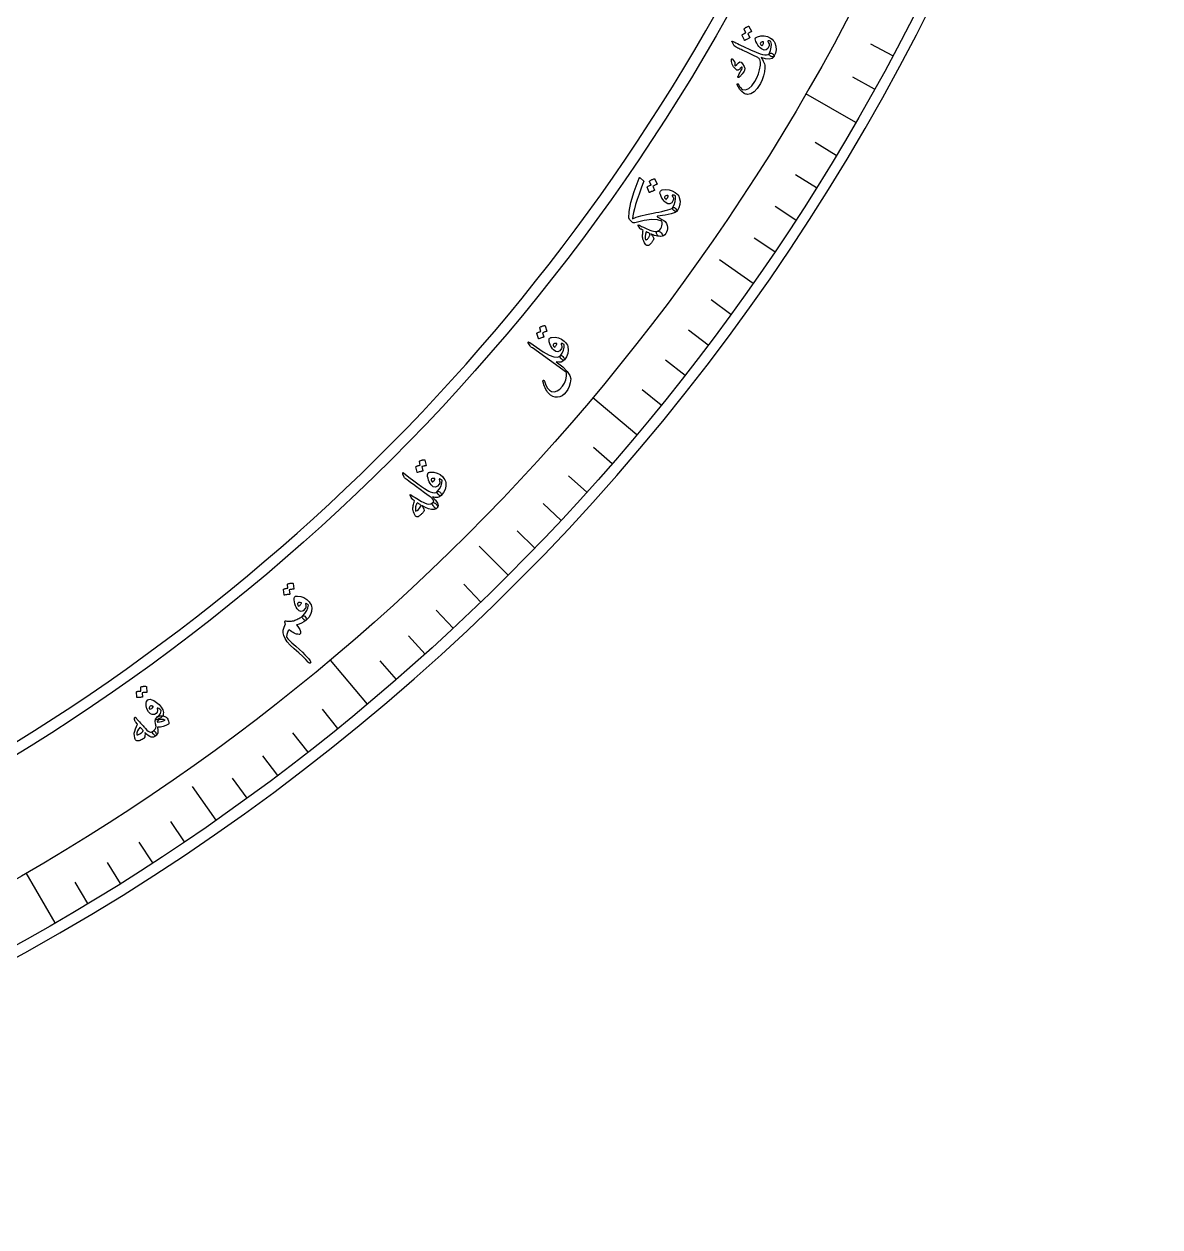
# Model space of a CAD drawing. Header units: millimetres. Extents: x -86 to 86, y -85 to 109.
# Drawn here: x 41.08 to 85, y -85 to -38.48 of the extents above; entities that cross this region are included whole.
import ezdxf

# ---------------------------------------------------------------- set-up
doc = ezdxf.new("R2010")
doc.units = ezdxf.units.MM
for name, color, linetype in [('CUT_INNER', 6, 'Continuous'), ('CUT_OUTER', 1, 'Continuous'), ('ENGRAVE', 7, 'Continuous'), ('ENGRAVE_FINE', 8, 'Continuous'), ('TEXT', 5, 'Continuous')]:
    doc.layers.add(name, color=color, linetype=linetype)

msp = doc.modelspace()

# ---------------------------------------------------------------- linework, layer by layer
at = {"layer": 'CUT_INNER'}
msp.add_arc((0, 0), 77.775, 126.210938, 87.539062, dxfattribs=at)
at = {"layer": 'CUT_OUTER'}
msp.add_arc((0.0001, -0.0001), 84.9999, 179.936691, 0.00008, dxfattribs=at)
at = {"layer": 'ENGRAVE'}
for points in [[(73.2367, -42.2832), (71.3096, -41.1706)], [(69.2728, -48.5054), (67.9708, -47.5937)], [(64.7817, -54.3583), (63.077, -52.9279)], [(59.7975, -59.7975), (58.6736, -58.6736)], [(54.3583, -64.7817), (52.9279, -63.077)], [(48.5054, -69.2728), (47.5937, -67.9708)], [(42.2833, -73.2367), (41.1706, -71.3096)]]:
    msp.add_lwpolyline(points, dxfattribs=at)
for radius in [84.5665, 82.3412, 78.2085]:
    msp.add_circle((0, 0), radius, dxfattribs=at)
at = {"layer": 'ENGRAVE_FINE'}
for points in [[(74.6678, -39.7016), (73.8257, -39.2538)], [(73.9635, -40.9987), (73.1294, -40.5363)], [(72.4876, -43.555), (71.6702, -43.0638)], [(71.7165, -44.8134), (70.9077, -44.308)], [(70.9234, -46.0582), (70.1236, -45.5388)], [(70.1088, -47.289), (69.3182, -46.7557)], [(68.4157, -49.7069), (67.6442, -49.1464)], [(67.5378, -50.8934), (66.7762, -50.3194)], [(66.6393, -52.0643), (65.8878, -51.4772)], [(65.7205, -53.2194), (64.9793, -52.6192)], [(63.8231, -55.4806), (63.1034, -54.8549)], [(62.8452, -56.586), (62.1364, -55.9479)], [(61.848, -57.6742), (61.1505, -57.0238)], [(60.832, -58.7448), (60.146, -58.0823)], [(58.7448, -60.832), (58.0823, -60.146)], [(57.6742, -61.848), (57.0238, -61.1505)], [(56.586, -62.8452), (55.9479, -62.1364)], [(55.4806, -63.8231), (54.8549, -63.1034)], [(53.2194, -65.7205), (52.6192, -64.9793)], [(52.0643, -66.6393), (51.4772, -65.8878)], [(50.8934, -67.5378), (50.3194, -66.7762)], [(49.7069, -68.4157), (49.1464, -67.6442)], [(47.289, -70.1088), (46.7557, -69.3182)], [(46.0582, -70.9234), (45.5388, -70.1236)], [(44.8134, -71.7165), (44.308, -70.9077)], [(43.555, -72.4876), (43.0638, -71.6702)]]:
    msp.add_lwpolyline(points, dxfattribs=at)
at = {"layer": 'TEXT'}
for points in [[(68.9198, -38.6793), (68.9187, -38.6753), (68.9191, -38.6709), (68.9212, -38.666), (68.9249, -38.6606), (68.9438, -38.6448), (68.9632, -38.63), (68.9829, -38.6163), (69.0031, -38.6037), (69.0239, -38.592), (69.0456, -38.5813), (69.068, -38.5716), (69.0913, -38.5629), (69.0974, -38.562), (69.1027, -38.5632), (69.1073, -38.5662), (69.1111, -38.5712), (69.2137, -38.7579), (69.2143, -38.7618), (69.2121, -38.7657), (69.2071, -38.7698), (69.1992, -38.7741), (69.1929, -38.7764), (69.1836, -38.7808), (69.1712, -38.7872), (69.1558, -38.7956), (69.1373, -38.8061), (69.1153, -38.8187), (69.0899, -38.8334), (69.061, -38.8503), (69.1394, -38.997), (69.1411, -39.0027), (69.1394, -39.0078), (69.1343, -39.0124), (69.1257, -39.0163), (69.1183, -39.0198), (69.107, -39.0254), (69.0917, -39.0331), (69.0724, -39.043), (69.0491, -39.0554), (69.0215, -39.0703), (68.9896, -39.088), (68.9535, -39.1082), (68.9486, -39.1097), (68.9447, -39.1093), (68.9418, -39.1072), (68.94, -39.1032), (68.8457, -38.9176), (68.8445, -38.9136), (68.845, -38.9091), (68.8471, -38.9042), (68.8508, -38.8989), (68.8661, -38.885), (68.882, -38.872), (68.8985, -38.8601), (68.9156, -38.8493), (68.9333, -38.8393), (68.9513, -38.8302), (68.9696, -38.822), (68.9883, -38.8147)], [(69.3659, -39.0163), (69.3759, -39.0033), (69.3909, -38.9911), (69.411, -38.9797), (69.436, -38.969), (69.5675, -38.9369), (69.6962, -38.9351), (69.8221, -38.9638), (69.9452, -39.0231), (70.0036, -39.0641), (70.0517, -39.1078), (70.0894, -39.1542), (70.1167, -39.2035), (70.156, -39.3356), (70.1626, -39.4679), (70.1367, -39.6002), (70.0781, -39.7323), (70.068, -39.7433), (70.053, -39.749), (70.033, -39.7495), (70.0082, -39.7448), (69.9952, -39.741), (69.9824, -39.736), (69.9699, -39.7301), (69.9577, -39.723), (69.9459, -39.7154), (69.9349, -39.7077), (69.9247, -39.6999), (69.9151, -39.692), (69.9, -39.676), (69.891, -39.6598), (69.8884, -39.6434), (69.892, -39.6268), (69.9445, -39.496), (69.9738, -39.3733), (69.9798, -39.2588), (69.9626, -39.1527), (69.9315, -39.1399), (69.9059, -39.1312), (69.8858, -39.1266), (69.8713, -39.1261), (69.8576, -39.1276), (69.8476, -39.1306), (69.8413, -39.1349), (69.8387, -39.1405), (69.8379, -39.145), (69.838, -39.149), (69.8391, -39.1525), (69.8412, -39.1555), (69.8709, -39.1984), (69.8887, -39.2408), (69.8945, -39.2826), (69.8884, -39.3239), (69.8405, -39.4268), (69.7754, -39.4793), (69.6934, -39.4816), (69.5944, -39.4335), (69.5443, -39.3942), (69.4967, -39.3455), (69.4518, -39.2874), (69.4094, -39.2199), (69.3765, -39.1555), (69.3582, -39.1001), (69.3547, -39.0537), (69.3659, -39.0163)], [(68.459, -39.1695), (68.4512, -39.1517), (68.4522, -39.142), (68.4619, -39.1403), (68.4803, -39.1466), (68.4964, -39.154), (68.5227, -39.1664), (68.5594, -39.1839), (68.6063, -39.2065), (68.6636, -39.2339), (68.7314, -39.2661), (68.8096, -39.3031), (68.8982, -39.3448), (69.1766, -39.4737), (69.3923, -39.569), (69.5454, -39.6308), (69.6357, -39.6592), (69.7206, -39.6695), (69.7918, -39.6672), (69.8494, -39.6523), (69.8932, -39.6247), (69.912, -39.6108), (69.9327, -39.6033), (69.9551, -39.6023), (69.9793, -39.6077), (70.0032, -39.618), (70.0247, -39.6314), (70.0437, -39.6478), (70.0603, -39.6673), (70.0731, -39.687), (70.0805, -39.7041), (70.0825, -39.7185), (70.0793, -39.7303), (70.0048, -39.8089), (69.8968, -39.8408), (69.7555, -39.8261), (69.5809, -39.7648), (69.6108, -39.8069), (69.6388, -39.8541), (69.6648, -39.9064), (69.6889, -39.9638), (69.7073, -40.019), (69.7198, -40.0723), (69.7266, -40.1237), (69.7276, -40.1732), (69.7112, -40.3276), (69.6766, -40.4797), (69.6238, -40.6294), (69.5529, -40.7765), (69.434, -40.9646), (69.3114, -41.0972), (69.1854, -41.1743), (69.0562, -41.1961), (69.0204, -41.1918), (68.9872, -41.1841), (68.9567, -41.1732), (68.9288, -41.159), (68.8383, -41.0909), (68.7631, -41.0123), (68.7031, -40.9232), (68.6583, -40.8235), (68.6561, -40.815), (68.6558, -40.8069), (68.6572, -40.7991), (68.6606, -40.7918), (68.6648, -40.7867), (68.6702, -40.7837), (68.6768, -40.7828), (68.6845, -40.784), (68.6911, -40.7878), (68.6974, -40.7937), (68.7034, -40.802), (68.7092, -40.8124), (68.7507, -40.888), (68.7904, -40.9456), (68.8283, -40.9853), (68.8645, -41.007), (68.9828, -41.0186), (69.1017, -40.9707), (69.2212, -40.8634), (69.3408, -40.6965), (69.4145, -40.5568), (69.4753, -40.4062), (69.5231, -40.2448), (69.5578, -40.0726), (69.5623, -40.0116), (69.5585, -39.9535), (69.5465, -39.8982), (69.5263, -39.8459), (69.5165, -39.8305), (69.5002, -39.8138), (69.4775, -39.7958), (69.4483, -39.7765), (69.3972, -39.7473), (69.3098, -39.7026), (69.1859, -39.6426), (69.0257, -39.5672), (68.9418, -39.5279), (68.8693, -39.4941), (68.8083, -39.4656), (68.7587, -39.4426), (68.7204, -39.4247), (68.693, -39.412), (68.6766, -39.4043), (68.6711, -39.4018), (68.6151, -39.3746), (68.5717, -39.3481), (68.5409, -39.3225), (68.5226, -39.2977)], [(69.5513, -39.2103), (69.5455, -39.2341), (69.5518, -39.2589), (69.5702, -39.2847), (69.6006, -39.3116), (69.6061, -39.3145), (69.6102, -39.3163), (69.6129, -39.317), (69.6142, -39.3165), (69.6309, -39.2986), (69.6455, -39.2791), (69.6579, -39.258), (69.6681, -39.2353), (69.6748, -39.2141), (69.6778, -39.1952), (69.6771, -39.1786), (69.6726, -39.1644), (69.6263, -39.1689), (69.5906, -39.1781), (69.5656, -39.1918), (69.5513, -39.2103)], [(68.4401, -39.83), (68.4429, -39.8265), (68.4463, -39.8241), (68.4505, -39.8228), (68.4555, -39.8226), (68.4591, -39.8237), (68.4627, -39.8255), (68.4663, -39.8279), (68.4698, -39.831), (68.5539, -39.9371), (68.5619, -39.9487), (68.5672, -39.9591), (68.5697, -39.9683), (68.5696, -39.9762), (68.562, -40.006), (68.5589, -40.0334), (68.5604, -40.0583), (68.5664, -40.0807), (68.5722, -40.0879), (68.5824, -40.0887), (68.5969, -40.0832), (68.6159, -40.0714), (68.6265, -40.0623), (68.6371, -40.0527), (68.6477, -40.0426), (68.6582, -40.0319), (68.6687, -40.0206), (68.6794, -40.0085), (68.6902, -39.9956), (68.7011, -39.9819), (68.7529, -39.9428), (68.8071, -39.9521), (68.8637, -40.0099), (68.9227, -40.1163), (68.9365, -40.1542), (68.9448, -40.1881), (68.9474, -40.2181), (68.9445, -40.2441), (68.9359, -40.2696), (68.9195, -40.3022), (68.8951, -40.3418), (68.8628, -40.3884), (68.8457, -40.4119), (68.8287, -40.4336), (68.8116, -40.4536), (68.7945, -40.4719), (68.7777, -40.4887), (68.7617, -40.5041), (68.7464, -40.5183), (68.7319, -40.5313), (68.7206, -40.5378), (68.7102, -40.5411), (68.7007, -40.5412), (68.6921, -40.538), (68.6847, -40.532), (68.6812, -40.5247), (68.6815, -40.5163), (68.6857, -40.5067), (68.7005, -40.4772), (68.7178, -40.444), (68.7376, -40.4071), (68.7599, -40.3665), (68.8014, -40.2907), (68.831, -40.2299), (68.8486, -40.1841), (68.8544, -40.1532), (68.8539, -40.1485), (68.8517, -40.1448), (68.8479, -40.1422), (68.8424, -40.1407), (68.8384, -40.1408), (68.8338, -40.1425), (68.8285, -40.146), (68.8226, -40.1511), (68.7737, -40.2019), (68.752, -40.2224), (68.7304, -40.2382), (68.7088, -40.2492), (68.6873, -40.2554), (68.6647, -40.258), (68.6444, -40.2556), (68.6265, -40.248), (68.6109, -40.2352), (68.5168, -40.1302), (68.457, -40.0277), (68.4314, -39.9276), (68.4401, -39.83)], [(64.8618, -44.4314), (64.8659, -44.4262), (64.8702, -44.4223), (64.8748, -44.4196), (64.8796, -44.4181), (64.8871, -44.4174), (64.8951, -44.4195), (64.9037, -44.4245), (64.9129, -44.4324), (65.0338, -44.5463), (65.0388, -44.5524), (65.0414, -44.5593), (65.0416, -44.5671), (65.0395, -44.5758), (64.9452, -44.8249), (64.862, -45.0539), (64.7901, -45.2628), (64.7298, -45.4518), (64.6813, -45.6207), (64.6448, -45.7694), (64.6204, -45.8979), (64.6084, -46.0064), (64.7521, -45.946), (64.9334, -45.8903), (65.1524, -45.8388), (65.4092, -45.7913), (65.516, -45.7716), (65.628, -45.7489), (65.7453, -45.7232), (65.8679, -45.6944), (65.9798, -45.6651), (66.0651, -45.6383), (66.1236, -45.6139), (66.1554, -45.592), (66.1896, -45.5707), (66.2277, -45.5752), (66.2696, -45.6055), (66.3154, -45.6616), (66.326, -45.6791), (66.3323, -45.6936), (66.3342, -45.705), (66.3316, -45.7135), (66.2553, -45.7681), (66.1037, -45.8195), (65.877, -45.8672), (65.5753, -45.9105), (65.5625, -45.9166), (65.5561, -45.9224), (65.556, -45.928), (65.5623, -45.9333), (65.6626, -45.9843), (65.747, -46.0322), (65.8154, -46.0768), (65.868, -46.1184), (65.8961, -46.1535), (65.9189, -46.1897), (65.9362, -46.2268), (65.9481, -46.2649), (65.9598, -46.3339), (65.9602, -46.3998), (65.9493, -46.4625), (65.9271, -46.5221), (65.8928, -46.5824), (65.8531, -46.6289), (65.8077, -46.6615), (65.7569, -46.6803), (65.6899, -46.6897), (65.6353, -46.6841), (65.5933, -46.6635), (65.5636, -46.628), (65.5414, -46.5778), (65.5358, -46.5379), (65.5468, -46.5085), (65.5746, -46.4894), (65.622, -46.4649), (65.6633, -46.4309), (65.6985, -46.3875), (65.7276, -46.3347), (65.7481, -46.2767), (65.7575, -46.2179), (65.7558, -46.1582), (65.7431, -46.0978), (65.5788, -46.0461), (65.3496, -46.0406), (65.0556, -46.0805), (64.6968, -46.1649), (64.6665, -46.1688), (64.6372, -46.1636), (64.6088, -46.1493), (64.5815, -46.126), (64.5319, -46.0747), (64.4959, -46.0331), (64.4734, -46.0012), (64.4645, -45.9789), (64.4746, -45.7214), (64.5448, -45.3791), (64.6738, -44.9516), (64.8598, -44.4385), (64.8604, -44.4375), (64.8607, -44.4366), (64.8609, -44.4358), (64.8608, -44.4349), (64.8608, -44.4341), (64.8609, -44.4332), (64.8612, -44.4323), (64.8618, -44.4314)], [(65.2713, -44.5612), (65.2705, -44.5571), (65.2713, -44.5527), (65.2738, -44.548), (65.2779, -44.543), (65.2982, -44.5289), (65.3187, -44.5158), (65.3396, -44.5039), (65.3608, -44.4931), (65.3826, -44.4833), (65.4051, -44.4746), (65.4283, -44.4669), (65.4522, -44.4602), (65.4583, -44.4599), (65.4636, -44.4615), (65.4679, -44.4649), (65.4712, -44.4702), (65.5572, -44.6652), (65.5574, -44.6691), (65.5548, -44.6728), (65.5494, -44.6765), (65.5413, -44.68), (65.5348, -44.6818), (65.5251, -44.6853), (65.5122, -44.6906), (65.4962, -44.6976), (65.4767, -44.7065), (65.4537, -44.7171), (65.4271, -44.7295), (65.397, -44.7438), (65.4621, -44.8968), (65.4634, -44.9027), (65.4612, -44.9076), (65.4557, -44.9117), (65.4469, -44.9149), (65.4392, -44.9177), (65.4274, -44.9223), (65.4115, -44.9287), (65.3914, -44.9368), (65.3671, -44.9471), (65.3383, -44.9596), (65.305, -44.9744), (65.2673, -44.9914), (65.2623, -44.9924), (65.2584, -44.9917), (65.2557, -44.9893), (65.2542, -44.9852), (65.1765, -44.792), (65.1757, -44.7879), (65.1766, -44.7835), (65.1791, -44.7788), (65.1832, -44.7739), (65.1997, -44.7613), (65.2167, -44.7498), (65.2342, -44.7394), (65.2522, -44.7301), (65.2706, -44.7217), (65.2893, -44.7143), (65.3083, -44.7077), (65.3276, -44.702)], [(65.6861, -44.9359), (65.6972, -44.9238), (65.7133, -44.913), (65.7342, -44.9034), (65.7601, -44.8949), (65.8939, -44.8744), (66.0222, -44.8839), (66.1451, -44.9235), (66.2626, -44.9934), (66.3172, -45.0393), (66.3613, -45.087), (66.3948, -45.1366), (66.4177, -45.188), (66.4452, -45.3231), (66.4403, -45.4555), (66.4029, -45.585), (66.333, -45.7115), (66.3219, -45.7215), (66.3065, -45.7259), (66.2865, -45.7246), (66.2622, -45.7178), (66.2496, -45.7128), (66.2373, -45.7068), (66.2254, -45.6998), (66.2138, -45.6917), (66.2028, -45.6831), (66.1925, -45.6744), (66.1829, -45.6658), (66.1741, -45.6571), (66.1604, -45.6398), (66.1529, -45.6229), (66.1517, -45.6063), (66.1568, -45.5901), (66.2206, -45.4643), (66.2604, -45.3447), (66.2764, -45.2312), (66.2686, -45.124), (66.2387, -45.1085), (66.214, -45.0976), (66.1944, -45.0912), (66.1799, -45.0895), (66.1662, -45.0898), (66.156, -45.0919), (66.1493, -45.0956), (66.1462, -45.101), (66.145, -45.1054), (66.1448, -45.1094), (66.1456, -45.113), (66.1474, -45.1162), (66.1733, -45.1615), (66.1873, -45.2053), (66.1894, -45.2474), (66.1797, -45.288), (66.1229, -45.3863), (66.0535, -45.433), (65.9716, -45.428), (65.8772, -45.3715), (65.8307, -45.328), (65.7877, -45.2753), (65.7479, -45.2134), (65.7116, -45.1425), (65.6845, -45.0755), (65.6711, -45.0187), (65.6717, -44.9722), (65.6861, -44.9359)], [(65.8538, -45.1454), (65.846, -45.1686), (65.8501, -45.1938), (65.8661, -45.2212), (65.894, -45.2506), (65.8993, -45.254), (65.9032, -45.2562), (65.9058, -45.2571), (65.9071, -45.2567), (65.9254, -45.2403), (65.9417, -45.2221), (65.9559, -45.2022), (65.968, -45.1805), (65.9766, -45.1599), (65.9812, -45.1414), (65.9819, -45.1248), (65.9787, -45.1102), (65.9321, -45.1107), (65.8958, -45.1167), (65.8697, -45.1282), (65.8538, -45.1454)], [(65.5779, -46.4888), (65.6095, -46.4851), (65.6429, -46.4947), (65.6782, -46.5177), (65.7153, -46.554), (65.7522, -46.6014), (65.7716, -46.6379), (65.7737, -46.6636), (65.7583, -46.6783), (65.6779, -46.6937), (65.5782, -46.6845), (65.459, -46.6507), (65.3205, -46.5924), (65.3755, -46.6636), (65.4109, -46.7235), (65.4267, -46.772), (65.4228, -46.809), (65.4152, -46.825), (65.4062, -46.8415), (65.3956, -46.8586), (65.3834, -46.8763), (65.3702, -46.8945), (65.356, -46.9135), (65.341, -46.9331), (65.3251, -46.9534), (65.2952, -46.9877), (65.2695, -47.0134), (65.2483, -47.0304), (65.2314, -47.0389), (65.1969, -47.0423), (65.1678, -47.0386), (65.1443, -47.0278), (65.1262, -47.01), (65.0781, -46.9338), (65.0426, -46.8719), (65.0195, -46.8241), (65.0089, -46.7905), (65.0036, -46.752), (65.0003, -46.713), (64.9988, -46.6732), (64.9992, -46.6329), (65.0016, -46.5916), (65.0059, -46.549), (65.0123, -46.5052), (65.0206, -46.4601), (64.9383, -46.4158), (64.9214, -46.4066), (64.9075, -46.3966), (64.8966, -46.386), (64.8889, -46.3746), (64.8307, -46.272), (64.8259, -46.2559), (64.8322, -46.2484), (64.8495, -46.2495), (64.8778, -46.2592), (64.9602, -46.3009), (65.0361, -46.3386), (65.1055, -46.3724), (65.1684, -46.4023), (65.2249, -46.4279), (65.2749, -46.4489), (65.3186, -46.4654), (65.3558, -46.4773), (65.4207, -46.4924), (65.4794, -46.4993), (65.5318, -46.4982), (65.5779, -46.4888)], [(65.1345, -46.5093), (65.1062, -46.6075), (65.0941, -46.6944), (65.0981, -46.7699), (65.1182, -46.834), (65.1384, -46.8263), (65.1595, -46.8131), (65.1817, -46.7944), (65.205, -46.7703), (65.2168, -46.7552), (65.228, -46.7396), (65.2388, -46.7234), (65.2491, -46.7067), (65.2585, -46.6892), (65.267, -46.6708), (65.2745, -46.6516), (65.2809, -46.6314), (65.2821, -46.6037), (65.2678, -46.5782), (65.2382, -46.5548), (65.1931, -46.5336), (65.1711, -46.5255), (65.154, -46.5188), (65.1418, -46.5134), (65.1345, -46.5093)], [(61.0238, -50.2208), (61.0234, -50.2167), (61.0246, -50.2124), (61.0275, -50.2079), (61.032, -50.2033), (61.0535, -50.1911), (61.0751, -50.1799), (61.097, -50.1699), (61.1191, -50.161), (61.1416, -50.1532), (61.1648, -50.1466), (61.1886, -50.1409), (61.2131, -50.1364), (61.2192, -50.1367), (61.2242, -50.1387), (61.2282, -50.1425), (61.2311, -50.1481), (61.2992, -50.35), (61.2991, -50.3539), (61.2962, -50.3574), (61.2906, -50.3606), (61.2821, -50.3633), (61.2755, -50.3645), (61.2655, -50.3672), (61.2522, -50.3713), (61.2356, -50.3769), (61.2155, -50.3839), (61.1916, -50.3925), (61.164, -50.4025), (61.1327, -50.414), (61.1839, -50.5722), (61.1846, -50.5782), (61.182, -50.5829), (61.1762, -50.5865), (61.167, -50.5889), (61.1592, -50.5909), (61.147, -50.5944), (61.1306, -50.5994), (61.1099, -50.6057), (61.0847, -50.6138), (61.0549, -50.6236), (61.0205, -50.6354), (60.9814, -50.649), (60.9763, -50.6495), (60.9725, -50.6485), (60.97, -50.6459), (60.9689, -50.6417), (60.9088, -50.4423), (60.9084, -50.4381), (60.9096, -50.4338), (60.9125, -50.4294), (60.9171, -50.4248), (60.9346, -50.4138), (60.9526, -50.4039), (60.9709, -50.3951), (60.9897, -50.3874), (61.0088, -50.3807), (61.0281, -50.3749), (61.0476, -50.3701), (61.0673, -50.3662)], [(61.4034, -50.6312), (61.4156, -50.6201), (61.4326, -50.6108), (61.4543, -50.6031), (61.4809, -50.597), (61.6159, -50.5885), (61.7429, -50.6094), (61.8618, -50.6599), (61.9725, -50.74), (62.0228, -50.7906), (62.0624, -50.8421), (62.0914, -50.8945), (62.1096, -50.9477), (62.1249, -51.0847), (62.1081, -51.2161), (62.0593, -51.3417), (61.9784, -51.4615), (61.9665, -51.4705), (61.9507, -51.4735), (61.9309, -51.4705), (61.9073, -51.4615), (61.8952, -51.4554), (61.8835, -51.4483), (61.8722, -51.4402), (61.8614, -51.4311), (61.8512, -51.4216), (61.8417, -51.412), (61.833, -51.4026), (61.825, -51.3931), (61.8129, -51.3747), (61.807, -51.3572), (61.8073, -51.3405), (61.8137, -51.3248), (61.8885, -51.2053), (61.9389, -51.0897), (61.965, -50.9781), (61.9668, -50.8706), (61.9384, -50.8525), (61.9148, -50.8394), (61.8958, -50.8313), (61.8816, -50.8283), (61.8679, -50.8274), (61.8575, -50.8285), (61.8506, -50.8316), (61.8469, -50.8367), (61.8454, -50.841), (61.8448, -50.845), (61.8453, -50.8486), (61.8467, -50.852), (61.8685, -50.8995), (61.8785, -50.9443), (61.8769, -50.9865), (61.8636, -51.026), (61.7982, -51.1188), (61.725, -51.1591), (61.6438, -51.1469), (61.5549, -51.0821), (61.5125, -51.0346), (61.4742, -50.9783), (61.4402, -50.9131), (61.4104, -50.8392), (61.3893, -50.77), (61.3812, -50.7123), (61.3858, -50.666), (61.4034, -50.6312)], [(61.1571, -51.1548), (61.3802, -51.2863), (61.5701, -51.3537), (61.7268, -51.3569), (61.85, -51.296), (61.8643, -51.2974), (61.8843, -51.3105), (61.91, -51.3354), (61.9415, -51.3719), (61.9652, -51.402), (61.9794, -51.4267), (61.9844, -51.4459), (61.9799, -51.4597), (61.9186, -51.5148), (61.8448, -51.5478), (61.7584, -51.5585), (61.6595, -51.547), (61.9094, -51.7393), (62.0857, -51.912), (62.1885, -52.0651), (62.2176, -52.1989), (62.1973, -52.3558), (62.1621, -52.4927), (62.1122, -52.6094), (62.0477, -52.7059), (61.9684, -52.7897), (61.885, -52.8521), (61.7974, -52.893), (61.7059, -52.9124), (61.6143, -52.9091), (61.5269, -52.8818), (61.4436, -52.8306), (61.3643, -52.7555), (61.327, -52.7095), (61.2926, -52.6603), (61.2609, -52.6077), (61.2321, -52.5519), (61.2061, -52.4927), (61.1832, -52.43), (61.1632, -52.3638), (61.1462, -52.2941), (61.1455, -52.2853), (61.1466, -52.2772), (61.1494, -52.2698), (61.1539, -52.2631), (61.159, -52.2585), (61.1648, -52.2558), (61.1714, -52.255), (61.1787, -52.256), (61.186, -52.2592), (61.1921, -52.265), (61.1972, -52.2735), (61.2012, -52.2846), (61.255, -52.4386), (61.3196, -52.5567), (61.3949, -52.6389), (61.4812, -52.685), (61.5917, -52.6979), (61.6995, -52.6684), (61.8047, -52.5965), (61.9071, -52.4822), (61.9784, -52.3648), (62.0264, -52.2379), (62.0508, -52.1017), (62.0517, -51.9563), (60.7397, -51.0051), (60.7085, -50.9822), (60.6832, -50.9615), (60.6638, -50.943), (60.6502, -50.9268), (60.5696, -50.801), (60.5712, -50.7801), (60.5828, -50.7723), (60.6045, -50.7774), (60.6362, -50.7956)], [(61.5518, -50.8548), (61.5419, -50.8772), (61.5437, -50.9027), (61.5572, -50.9314), (61.5824, -50.9632), (61.5873, -50.9671), (61.591, -50.9696), (61.5936, -50.9707), (61.5949, -50.9705), (61.6146, -50.9558), (61.6324, -50.9391), (61.6483, -50.9205), (61.6624, -50.9), (61.6727, -50.8803), (61.679, -50.8622), (61.6812, -50.8457), (61.6793, -50.831), (61.6329, -50.8272), (61.5961, -50.83), (61.5691, -50.8391), (61.5518, -50.8548)], [(56.371, -55.3927), (56.3709, -55.3885), (56.3725, -55.3843), (56.3758, -55.3801), (56.3808, -55.3759), (56.4032, -55.3656), (56.4257, -55.3564), (56.4484, -55.3484), (56.4712, -55.3415), (56.4943, -55.3357), (56.518, -55.3311), (56.5422, -55.3276), (56.567, -55.3252), (56.573, -55.326), (56.5779, -55.3285), (56.5815, -55.3326), (56.5839, -55.3385), (56.634, -55.5455), (56.6336, -55.5494), (56.6304, -55.5526), (56.6244, -55.5553), (56.6158, -55.5573), (56.6091, -55.5579), (56.5989, -55.5597), (56.5853, -55.5626), (56.5683, -55.5667), (56.5476, -55.572), (56.5231, -55.5784), (56.4947, -55.5859), (56.4625, -55.5946), (56.4996, -55.7568), (56.4997, -55.7627), (56.4968, -55.7672), (56.4906, -55.7703), (56.4813, -55.7719), (56.4733, -55.7732), (56.4609, -55.7756), (56.4441, -55.7791), (56.4229, -55.7836), (56.3971, -55.7894), (56.3666, -55.7966), (56.3312, -55.8053), (56.2911, -55.8154), (56.286, -55.8155), (56.2823, -55.8141), (56.2801, -55.8113), (56.2793, -55.807), (56.237, -55.6031), (56.2369, -55.5989), (56.2386, -55.5948), (56.2418, -55.5906), (56.2468, -55.5864), (56.2652, -55.577), (56.2839, -55.5687), (56.303, -55.5615), (56.3224, -55.5555), (56.342, -55.5506), (56.3618, -55.5465), (56.3816, -55.5434), (56.4016, -55.5412)], [(56.8969, -57.0998), (56.8762, -57.0621), (56.866, -57.0316), (56.8663, -57.0082), (56.8771, -56.992), (56.897, -56.9749), (56.9109, -56.9591), (56.919, -56.9445), (56.9211, -56.9312), (56.9082, -56.8918), (56.8745, -56.8459), (56.82, -56.7934), (56.7446, -56.7345), (56.5631, -56.6022), (56.4016, -56.4841), (56.2604, -56.3804), (56.1392, -56.291), (56.038, -56.2161), (55.9566, -56.1558), (55.895, -56.1101), (55.8533, -56.0792), (55.8268, -56.0575), (55.8059, -56.0382), (55.7907, -56.0213), (55.7812, -56.0067), (55.7304, -55.8828), (55.7245, -55.8486), (55.7272, -55.8298), (55.7385, -55.8262), (55.7585, -55.838), (55.9661, -55.9991), (56.151, -56.1402), (56.3132, -56.2612), (56.4528, -56.3624), (56.5695, -56.4439), (56.6632, -56.5062), (56.7339, -56.5492), (56.7816, -56.573), (56.8717, -56.6004), (56.9486, -56.6074), (57.0122, -56.594), (57.0625, -56.5601), (57.0786, -56.5496), (57.0982, -56.5469), (57.1215, -56.5519), (57.1484, -56.5646), (57.1703, -56.5794), (57.1889, -56.5972), (57.2041, -56.6179), (57.216, -56.6416), (57.2229, -56.6642), (57.2249, -56.6833), (57.2221, -56.6988), (57.2144, -56.7108), (57.1462, -56.7614), (57.0662, -56.7875), (56.9744, -56.7891), (56.8708, -56.7663), (56.9931, -56.8966), (57.0671, -57.0088), (57.0929, -57.1028), (57.0703, -57.1787), (57.059, -57.1929), (57.0473, -57.2033), (57.0353, -57.2099), (57.0228, -57.2126), (57.0074, -57.2118), (56.9916, -57.206), (56.9755, -57.195), (56.9589, -57.179), (56.9506, -57.169), (56.9423, -57.159), (56.9342, -57.1492), (56.9262, -57.1394), (56.9184, -57.1297), (56.9109, -57.1199), (56.9037, -57.1099), (56.8969, -57.0998)], [(56.7131, -55.8348), (56.7262, -55.8249), (56.7439, -55.817), (56.7662, -55.8113), (56.7932, -55.8075), (56.9285, -55.8109), (57.0532, -55.843), (57.1671, -55.9037), (57.2704, -55.9932), (57.316, -56.048), (57.351, -56.1028), (57.3752, -56.1575), (57.3887, -56.2122), (57.3919, -56.35), (57.3636, -56.4794), (57.3039, -56.6003), (57.2128, -56.7125), (57.2001, -56.7203), (57.1841, -56.7219), (57.1647, -56.7172), (57.142, -56.7062), (57.1304, -56.699), (57.1194, -56.6909), (57.1089, -56.6819), (57.099, -56.6719), (57.0896, -56.6615), (57.081, -56.6512), (57.0732, -56.6409), (57.066, -56.6308), (57.0556, -56.6114), (57.0512, -56.5934), (57.053, -56.5769), (57.0608, -56.5618), (57.1458, -56.4493), (57.2062, -56.3386), (57.242, -56.2297), (57.2532, -56.1228), (57.2265, -56.1023), (57.2041, -56.0872), (57.186, -56.0775), (57.172, -56.0732), (57.1585, -56.0711), (57.1481, -56.0713), (57.1409, -56.0738), (57.1368, -56.0786), (57.1348, -56.0827), (57.1339, -56.0866), (57.1341, -56.0902), (57.1353, -56.0937), (57.1527, -56.1429), (57.1588, -56.1885), (57.1535, -56.2303), (57.1367, -56.2685), (57.0635, -56.3553), (56.9869, -56.389), (56.9072, -56.3696), (56.8243, -56.2973), (56.7862, -56.2462), (56.7531, -56.1867), (56.7249, -56.1189), (56.7017, -56.0426), (56.6868, -55.9719), (56.6838, -55.9136), (56.6925, -55.8679), (56.7131, -55.8348)], [(56.8412, -56.0706), (56.8294, -56.092), (56.829, -56.1176), (56.8399, -56.1474), (56.8622, -56.1813), (56.8667, -56.1855), (56.8702, -56.1883), (56.8726, -56.1897), (56.874, -56.1896), (56.8949, -56.1767), (56.9141, -56.1617), (56.9316, -56.1446), (56.9474, -56.1254), (56.9594, -56.1066), (56.9672, -56.0891), (56.9709, -56.0729), (56.9703, -56.058), (56.9244, -56.0503), (56.8876, -56.0498), (56.8598, -56.0565), (56.8412, -56.0706)], [(56.5689, -57.0002), (56.6587, -57.0327), (56.74, -57.0422), (56.8128, -57.0286), (56.8771, -56.992), (56.8954, -56.9826), (56.9163, -56.9814), (56.94, -56.9884), (56.9664, -57.0036), (56.9789, -57.0132), (56.9912, -57.0234), (57.0033, -57.0342), (57.0152, -57.0456), (57.0265, -57.0578), (57.037, -57.0709), (57.0466, -57.0847), (57.0554, -57.0995), (57.0684, -57.1252), (57.0755, -57.1467), (57.0767, -57.164), (57.072, -57.1771), (57.0436, -57.2053), (57.0113, -57.2274), (56.9751, -57.2434), (56.9348, -57.2533), (56.8371, -57.2522), (56.7263, -57.225), (56.6025, -57.1718), (56.4657, -57.0924), (56.5127, -57.173), (56.5404, -57.2392), (56.5488, -57.2911), (56.5379, -57.3285), (56.5271, -57.3438), (56.5151, -57.3594), (56.5019, -57.3753), (56.4875, -57.3915), (56.4719, -57.4081), (56.4549, -57.4252), (56.4366, -57.4428), (56.4168, -57.461), (56.3794, -57.4932), (56.3487, -57.5161), (56.325, -57.5298), (56.3081, -57.5343), (56.2726, -57.5337), (56.2437, -57.5258), (56.2215, -57.5105), (56.2059, -57.4879), (56.1685, -57.4064), (56.1416, -57.3413), (56.1252, -57.2925), (56.1194, -57.2599), (56.1185, -57.2229), (56.1201, -57.1843), (56.1243, -57.144), (56.131, -57.102), (56.1401, -57.0584), (56.1518, -57.0131), (56.166, -56.9662), (56.1826, -56.9176), (56.1057, -56.8599), (56.0969, -56.8526), (56.0888, -56.8457), (56.0814, -56.8394), (56.0748, -56.8337), (56.0691, -56.8282), (56.0646, -56.8229), (56.0612, -56.8177), (56.059, -56.8125), (56.0141, -56.6998), (56.0105, -56.6825), (56.018, -56.6759), (56.0365, -56.6802), (56.0661, -56.6952), (56.1333, -56.7437), (56.1994, -56.7891), (56.2644, -56.8314), (56.3282, -56.8707), (56.3907, -56.907), (56.4516, -56.9408), (56.511, -56.9718), (56.5689, -57.0002)], [(56.2864, -56.9889), (56.2779, -57.0044), (56.2694, -57.0207), (56.2609, -57.0379), (56.2523, -57.0559), (56.2442, -57.075), (56.2369, -57.0953), (56.2304, -57.1169), (56.2248, -57.1398), (56.2194, -57.1623), (56.2156, -57.1847), (56.2131, -57.2068), (56.2122, -57.2288), (56.2128, -57.2505), (56.2151, -57.2717), (56.2191, -57.2926), (56.2248, -57.313), (56.2808, -57.2924), (56.3323, -57.2549), (56.3793, -57.2005), (56.4217, -57.1293), (56.4244, -57.1142), (56.4206, -57.0977), (56.4104, -57.0797), (56.3936, -57.0601)], [(51.2672, -60.1474), (51.2675, -60.1433), (51.2694, -60.1393), (51.2731, -60.1354), (51.2783, -60.1317), (51.3016, -60.1233), (51.3249, -60.1162), (51.3482, -60.1102), (51.3715, -60.1053), (51.395, -60.1016), (51.419, -60.099), (51.4434, -60.0977), (51.4683, -60.0975), (51.4743, -60.0989), (51.4789, -60.1018), (51.4821, -60.1062), (51.484, -60.1122), (51.5157, -60.3229), (51.5149, -60.3267), (51.5114, -60.3297), (51.5053, -60.3318), (51.4965, -60.333), (51.4897, -60.333), (51.4794, -60.3339), (51.4656, -60.3356), (51.4483, -60.3382), (51.4272, -60.3416), (51.4023, -60.3458), (51.3733, -60.3508), (51.3405, -60.3567), (51.3631, -60.5215), (51.3628, -60.5274), (51.3594, -60.5316), (51.353, -60.5341), (51.3436, -60.5349), (51.3355, -60.5355), (51.3229, -60.5369), (51.3059, -60.5388), (51.2844, -60.5415), (51.2582, -60.5449), (51.2271, -60.5494), (51.1912, -60.555), (51.1503, -60.5615), (51.1452, -60.5611), (51.1416, -60.5595), (51.1397, -60.5564), (51.1393, -60.5521), (51.1151, -60.3453), (51.1154, -60.3411), (51.1174, -60.3371), (51.121, -60.3332), (51.1264, -60.3295), (51.1455, -60.3217), (51.1649, -60.3151), (51.1845, -60.3097), (51.2044, -60.3054), (51.2244, -60.3022), (51.2444, -60.2999), (51.2644, -60.2986), (51.2845, -60.2981)], [(51.5689, -60.618), (51.5828, -60.6093), (51.6012, -60.603), (51.6239, -60.5993), (51.6511, -60.5979), (51.7856, -60.6133), (51.907, -60.6561), (52.0151, -60.7267), (52.1101, -60.8249), (52.1507, -60.8836), (52.1807, -60.9413), (52.2, -60.9979), (52.2086, -61.0535), (52.1996, -61.1911), (52.1601, -61.3175), (52.09, -61.4326), (51.9893, -61.5363), (51.976, -61.5431), (51.9599, -61.5432), (51.941, -61.5368), (51.9193, -61.5238), (51.9084, -61.5157), (51.8982, -61.5067), (51.8885, -61.4967), (51.8795, -61.4859), (51.8711, -61.4747), (51.8634, -61.4637), (51.8565, -61.4528), (51.8503, -61.4421), (51.8416, -61.4218), (51.8388, -61.4035), (51.842, -61.3872), (51.8512, -61.3729), (51.9458, -61.2683), (52.0157, -61.1633), (52.0609, -61.0581), (52.0816, -60.9526), (52.0568, -60.9297), (52.0358, -60.9127), (52.0185, -60.9014), (52.0051, -60.896), (51.9917, -60.8927), (51.9814, -60.892), (51.974, -60.8938), (51.9695, -60.8982), (51.9672, -60.9021), (51.9659, -60.9059), (51.9658, -60.9096), (51.9666, -60.9131), (51.9797, -60.9637), (51.9817, -61.0096), (51.9727, -61.0509), (51.9527, -61.0874), (51.8721, -61.1674), (51.7929, -61.1942), (51.7151, -61.1679), (51.6389, -61.0885), (51.6055, -61.0343), (51.5778, -60.9721), (51.5557, -60.902), (51.5393, -60.8241), (51.5307, -60.7522), (51.5328, -60.694), (51.5455, -60.6492), (51.5689, -60.618)], [(51.6757, -60.8642), (51.6621, -60.8845), (51.6594, -60.91), (51.6677, -60.9406), (51.6869, -60.9763), (51.691, -60.9809), (51.6943, -60.9841), (51.6966, -60.9856), (51.6979, -60.9856), (51.7199, -60.9746), (51.7403, -60.9613), (51.7593, -60.9458), (51.7767, -60.9281), (51.7903, -60.9105), (51.7997, -60.8938), (51.8047, -60.878), (51.8055, -60.8631), (51.7604, -60.8513), (51.7238, -60.8475), (51.6955, -60.8518), (51.6757, -60.8642)], [(51.201, -61.5642), (51.2458, -61.5705), (51.2904, -61.5741), (51.3349, -61.5752), (51.3791, -61.5737), (51.423, -61.5694), (51.4663, -61.562), (51.5091, -61.5517), (51.5512, -61.5383), (51.5925, -61.5226), (51.6327, -61.5056), (51.6717, -61.4872), (51.7095, -61.4674), (51.7463, -61.4462), (51.7822, -61.4233), (51.8172, -61.3989), (51.8512, -61.3729), (51.8814, -61.3585), (51.9105, -61.3609), (51.9387, -61.3801), (51.9658, -61.4161), (51.9884, -61.4583), (51.9998, -61.4924), (52.0001, -61.5184), (51.9893, -61.5363), (51.9044, -61.6002), (51.8159, -61.6514), (51.7238, -61.6899), (51.6282, -61.7157), (51.6241, -61.7173), (51.6223, -61.7198), (51.6227, -61.7231), (51.6254, -61.7272), (51.6979, -61.8171), (51.7463, -61.8997), (51.7705, -61.9749), (51.7706, -62.0428), (51.7639, -62.061), (51.7528, -62.0739), (51.7373, -62.0815), (51.7175, -62.0839), (51.6709, -62.0798), (51.624, -62.0705), (51.577, -62.0559), (51.5297, -62.0361), (51.4825, -62.0108), (51.4358, -61.9796), (51.3895, -61.9427), (51.3437, -61.9), (51.3014, -61.9476), (51.2685, -62.0094), (51.2449, -62.0853), (51.2306, -62.1755), (51.2429, -62.2043), (51.2819, -62.2519), (51.3476, -62.3182), (51.4401, -62.4033), (51.5943, -62.5417), (51.7297, -62.6656), (51.8464, -62.7751), (51.9442, -62.8704), (52.0233, -62.951), (52.0835, -63.017), (52.1249, -63.0683), (52.1474, -63.1049), (52.1579, -63.1294), (52.164, -63.1498), (52.1659, -63.1659), (52.1636, -63.1779), (52.1578, -63.1875), (52.1496, -63.1933), (52.139, -63.1953), (52.126, -63.1934), (52.1119, -63.188), (52.0977, -63.1791), (52.0834, -63.1668), (52.0691, -63.1511), (51.9781, -63.0543), (51.8575, -62.9373), (51.7074, -62.7999), (51.5278, -62.6422), (51.3783, -62.5032), (51.2609, -62.3715), (51.1754, -62.2469), (51.1217, -62.1297), (51.1017, -62.0257), (51.1063, -61.916), (51.1353, -61.8006), (51.1887, -61.6796), (51.1807, -61.658), (51.1745, -61.6373), (51.1701, -61.6174), (51.1675, -61.5983), (51.1678, -61.5814), (51.1735, -61.5701), (51.1846, -61.5644), (51.201, -61.5642)], [(45.601, -64.1237), (45.6017, -64.1195), (45.604, -64.1157), (45.6079, -64.1122), (45.6135, -64.109), (45.6373, -64.1028), (45.661, -64.0977), (45.6847, -64.0938), (45.7083, -64.0911), (45.732, -64.0895), (45.756, -64.0891), (45.7804, -64.09), (45.8051, -64.092), (45.8109, -64.0939), (45.8153, -64.0972), (45.8181, -64.1019), (45.8195, -64.1081), (45.833, -64.3204), (45.8318, -64.3241), (45.8281, -64.3267), (45.8219, -64.3283), (45.813, -64.3288), (45.8063, -64.3282), (45.796, -64.3281), (45.7821, -64.3286), (45.7647, -64.3296), (45.7435, -64.3311), (45.7183, -64.333), (45.6891, -64.3354), (45.656, -64.3383), (45.6645, -64.5042), (45.6636, -64.5101), (45.6599, -64.514), (45.6533, -64.5159), (45.6439, -64.5158), (45.6358, -64.5157), (45.6232, -64.5159), (45.6061, -64.5164), (45.5845, -64.5171), (45.5582, -64.5182), (45.527, -64.5199), (45.4908, -64.5221), (45.4496, -64.525), (45.4446, -64.5242), (45.4412, -64.5222), (45.4395, -64.519), (45.4395, -64.5147), (45.4331, -64.3068), (45.4338, -64.3027), (45.4361, -64.2989), (45.44, -64.2953), (45.4456, -64.2921), (45.4653, -64.2861), (45.4852, -64.2813), (45.5051, -64.2776), (45.5252, -64.2751), (45.5453, -64.2737), (45.5654, -64.2732), (45.5854, -64.2737), (45.6054, -64.2751)], [(45.8659, -64.6178), (45.9083, -64.5963), (45.961, -64.5933), (46.024, -64.6088), (46.0974, -64.6428), (46.2076, -64.7129), (46.3027, -64.7964), (46.3827, -64.8931), (46.4476, -65.0032), (46.4636, -65.0504), (46.4705, -65.1016), (46.4681, -65.1567), (46.4565, -65.2159), (46.4406, -65.246), (46.4114, -65.2765), (46.3689, -65.3072), (46.3131, -65.3382), (46.2523, -65.3687), (46.2093, -65.3818), (46.1843, -65.3775), (46.1771, -65.3558), (46.184, -65.3333), (46.2029, -65.3048), (46.2339, -65.2703), (46.277, -65.2298), (46.3212, -65.1873), (46.3548, -65.1417), (46.3778, -65.093), (46.3903, -65.0412), (46.3905, -65.0362), (46.3894, -65.0309), (46.3872, -65.0254), (46.3836, -65.0197), (46.338, -64.9736), (46.2969, -64.945), (46.2604, -64.934), (46.2284, -64.9406), (46.2385, -65.0246), (46.2244, -65.0922), (46.1862, -65.1433), (46.124, -65.1779), (46.0422, -65.1864), (45.967, -65.1528), (45.8984, -65.077), (45.8363, -64.9592), (45.8062, -64.8436), (45.8012, -64.7482), (45.821, -64.673), (45.8659, -64.6178)], [(46.0662, -64.8634), (46.0347, -64.8526), (46.0067, -64.8488), (45.9822, -64.852), (45.9612, -64.8621), (45.9444, -64.8775), (45.9326, -64.8962), (45.9257, -64.9184), (45.9237, -64.944), (45.9252, -64.9531), (45.9295, -64.9603), (45.9367, -64.9654), (45.9468, -64.9684), (45.9893, -64.9674), (46.0253, -64.9536), (46.0547, -64.9269), (46.0775, -64.8874), (46.0791, -64.8799), (46.0777, -64.8734), (46.0734, -64.8679), (46.0662, -64.8634)], [(45.358, -65.3085), (45.3609, -65.2884), (45.3688, -65.2807), (45.3818, -65.2855), (45.3998, -65.3026), (45.4095, -65.3138), (45.4232, -65.329), (45.4409, -65.3484), (45.4624, -65.372), (45.488, -65.4), (45.5177, -65.4327), (45.5514, -65.4703), (45.5891, -65.5126), (45.6263, -65.5542), (45.6595, -65.5915), (45.6888, -65.6244), (45.7142, -65.6529), (45.7356, -65.677), (45.7529, -65.6966), (45.7662, -65.7115), (45.7753, -65.7219), (45.8348, -65.786), (45.8877, -65.8312), (45.9339, -65.8575), (45.9736, -65.8648), (45.9963, -65.8625), (46.0203, -65.8547), (46.0454, -65.8412), (46.0718, -65.8223), (46.0893, -65.8138), (46.1068, -65.813), (46.1241, -65.8199), (46.1414, -65.8344), (46.1582, -65.8547), (46.1728, -65.877), (46.185, -65.9013), (46.195, -65.9275), (46.2011, -65.9515), (46.203, -65.9712), (46.2008, -65.9866), (46.1945, -65.9975), (46.1428, -66.0329), (46.0921, -66.0545), (46.0424, -66.0624), (45.9937, -66.0565), (45.9411, -66.0346), (45.8842, -65.9973), (45.8231, -65.9444), (45.7578, -65.876), (45.7627, -65.9419), (45.76, -65.9981), (45.7499, -66.0447), (45.7323, -66.0817), (45.7128, -66.104), (45.6866, -66.1256), (45.6537, -66.1463), (45.614, -66.1663), (45.5699, -66.184), (45.531, -66.196), (45.4972, -66.2023), (45.4685, -66.2029), (45.4415, -66.1978), (45.4194, -66.1883), (45.4023, -66.1743), (45.39, -66.1559), (45.3789, -66.13), (45.3693, -66.0995), (45.3612, -66.0643), (45.3546, -66.0245), (45.3495, -65.9835), (45.3466, -65.9499), (45.346, -65.9239), (45.3476, -65.9053), (45.3684, -65.8195), (45.3961, -65.7332), (45.4305, -65.6466), (45.4717, -65.5595), (45.4432, -65.5238), (45.4189, -65.4927), (45.3989, -65.4662), (45.3832, -65.4443), (45.3715, -65.425), (45.3632, -65.4062), (45.3585, -65.3877), (45.3573, -65.3697)], [(46.1641, -65.5105), (46.1596, -65.4671), (46.1595, -65.4265), (46.1638, -65.3886), (46.1725, -65.3533), (46.1758, -65.3468), (46.1801, -65.3399), (46.1854, -65.3327), (46.1918, -65.3251), (46.1993, -65.3171), (46.208, -65.3085), (46.218, -65.2994), (46.2293, -65.2898), (46.2797, -65.2532), (46.3341, -65.2323), (46.3923, -65.2271), (46.4545, -65.2377), (46.5241, -65.2619), (46.5784, -65.2896), (46.6174, -65.3209), (46.641, -65.3559), (46.6575, -65.4002), (46.669, -65.4433), (46.6755, -65.4851), (46.6772, -65.5257), (46.6769, -65.5336), (46.6756, -65.54), (46.6733, -65.5449), (46.6699, -65.5484), (46.5715, -65.6009), (46.4675, -65.6396), (46.358, -65.6647), (46.2429, -65.676), (46.2577, -65.7914), (46.2546, -65.8835), (46.2335, -65.9522), (46.1945, -65.9975), (46.1799, -66.0038), (46.1635, -66.0033), (46.1453, -65.996), (46.1253, -65.9821), (46.0733, -65.9321), (46.0471, -65.8889), (46.0466, -65.8522), (46.0718, -65.8223), (46.1179, -65.7842), (46.1526, -65.7424), (46.176, -65.6969), (46.188, -65.6477), (46.1856, -65.6355), (46.1829, -65.6219), (46.18, -65.6068), (46.1767, -65.5903), (46.1734, -65.5724), (46.1702, -65.5531), (46.1671, -65.5325), (46.1641, -65.5105)], [(46.3932, -65.3689), (46.3225, -65.3797), (46.2724, -65.402), (46.2429, -65.436), (46.234, -65.4816), (46.3211, -65.4693), (46.4001, -65.4507), (46.471, -65.4256), (46.5339, -65.3943), (46.5071, -65.3814), (46.4748, -65.3729), (46.4368, -65.3687), (46.3932, -65.3689)], [(45.568, -65.6692), (45.5142, -65.7424), (45.4749, -65.8139), (45.4501, -65.8835), (45.4399, -65.9514), (45.4412, -65.9588), (45.4448, -65.9638), (45.4509, -65.9666), (45.4592, -65.9669), (45.4857, -65.9616), (45.5124, -65.953), (45.5394, -65.9411), (45.5667, -65.9259), (45.5943, -65.9075), (45.6221, -65.8858), (45.6502, -65.8609), (45.6785, -65.8326), (45.6824, -65.8276), (45.6857, -65.8211), (45.6884, -65.8133), (45.6905, -65.804), (45.6783, -65.7889), (45.6651, -65.7732), (45.6511, -65.7571), (45.6362, -65.7404), (45.6205, -65.7233), (45.6039, -65.7058), (45.5864, -65.6877), (45.568, -65.6692)]]:
    msp.add_lwpolyline(points, close=True, dxfattribs=at)

doc.saveas('drawing.dxf')
